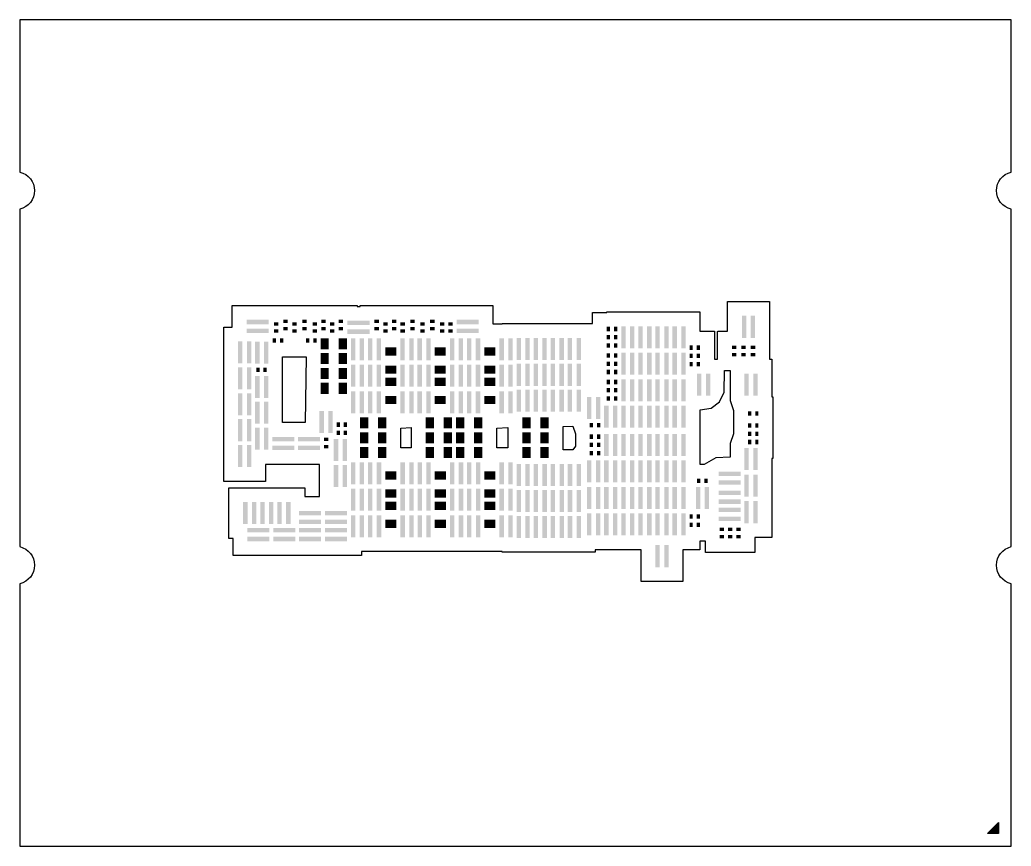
# Model space of a CAD drawing. Extents: x -22500 to -22455, y -18750 to -18712.5.
import ezdxf

# ---------------------------------------------------------------- set-up
doc = ezdxf.new("R2010")
doc.units = 0
doc.header["$MEASUREMENT"] = 0
doc.layers.get('0').update_dxf_attribs({"linetype": 'CONTINUOUS'})
doc.layers.add('PKG_OUTLINE', color=37, linetype='CONTINUOUS')
doc.layers.add('SOLDERMASK_PADS_BTM', color=12, linetype='CONTINUOUS')

msp = doc.modelspace()

# ---------------------------------------------------------------- hatches: boundary and pattern name
at = {"layer": 'SOLDERMASK_PADS_BTM'}
msp.add_hatch(color=256, dxfattribs=at).paths.add_polyline_path([(-22455.57, -18748.93), (-22455.57, -18749.43), (-22456.07, -18749.43)], flags=0)

# ---------------------------------------------------------------- linework, layer by layer
for points in [[(-22487.947, -18736.812), (-22488.046, -18736.812), (-22489.122, -18736.812), (-22490.297, -18736.812), (-22490.321, -18736.811), (-22490.322, -18736.787), (-22490.322, -18736.387), (-22490.322, -18736.037), (-22490.488, -18736.037), (-22490.511, -18736.036), (-22490.512, -18736.012), (-22490.512, -18733.761), (-22490.511, -18733.738), (-22490.488, -18733.737), (-22490.088, -18733.737), (-22489.713, -18733.737), (-22489.313, -18733.737), (-22489.037, -18733.737), (-22488.938, -18733.737), (-22488.637, -18733.737), (-22488.538, -18733.737), (-22488.262, -18733.737), (-22487.862, -18733.737), (-22487.487, -18733.737), (-22487.087, -18733.737), (-22487.064, -18733.738), (-22487.062, -18733.761), (-22487.062, -18734.137), (-22486.772, -18734.137), (-22486.397, -18734.137), (-22486.397, -18733.147), (-22486.397, -18732.679), (-22486.919, -18732.679), (-22487.995, -18732.679), (-22488.845, -18732.679), (-22488.845, -18733.422), (-22488.846, -18733.445), (-22488.869, -18733.446), (-22489.269, -18733.446), (-22490.32, -18733.446), (-22490.72, -18733.446), (-22490.744, -18733.445), (-22490.745, -18733.422), (-22490.745, -18732.247), (-22490.745, -18731.171), (-22490.745, -18731.072), (-22490.745, -18729.996), (-22490.745, -18729.897), (-22490.745, -18728.821), (-22490.745, -18728.722), (-22490.745, -18727.646), (-22490.745, -18726.471), (-22490.744, -18726.448), (-22490.72, -18726.446), (-22490.357, -18726.446), (-22490.357, -18725.886), (-22490.357, -18725.486), (-22490.356, -18725.463), (-22490.332, -18725.462), (-22488.671, -18725.462), (-22488.081, -18725.462), (-22487.798, -18725.462), (-22487.221, -18725.462), (-22486.943, -18725.462), (-22486.347, -18725.462), (-22486.16, -18725.462), (-22485.492, -18725.462), (-22484.709, -18725.462), (-22484.685, -18725.463), (-22484.684, -18725.486), (-22484.684, -18725.503), (-22484.552, -18725.503), (-22484.552, -18725.486), (-22484.551, -18725.463), (-22484.527, -18725.462), (-22483.735, -18725.462), (-22483.076, -18725.462), (-22482.899, -18725.462), (-22482.285, -18725.462), (-22482, -18725.462), (-22481.448, -18725.462), (-22480.801, -18725.462), (-22480.55, -18725.462), (-22478.55, -18725.462), (-22478.527, -18725.463), (-22478.526, -18725.486), (-22478.526, -18725.886), (-22478.526, -18726.298), (-22478.476, -18726.298), (-22478.454, -18726.298), (-22478.103, -18726.298), (-22478.102, -18726.286), (-22478.079, -18726.285), (-22477.679, -18726.285), (-22477.304, -18726.285), (-22476.904, -18726.285), (-22476.628, -18726.285), (-22476.529, -18726.285), (-22476.228, -18726.285), (-22476.129, -18726.285), (-22475.853, -18726.285), (-22475.754, -18726.285), (-22475.453, -18726.285), (-22475.354, -18726.285), (-22475.078, -18726.285), (-22474.678, -18726.285), (-22474.303, -18726.285), (-22474.006, -18726.285), (-22474.006, -18726.179), (-22474.006, -18725.804), (-22474.005, -18725.78), (-22473.982, -18725.779), (-22473.652, -18725.779), (-22473.351, -18725.779), (-22473.351, -18725.779), (-22473.35, -18725.755), (-22473.327, -18725.754), (-22472.927, -18725.754), (-22472.552, -18725.754), (-22472.152, -18725.754), (-22471.876, -18725.754), (-22471.777, -18725.754), (-22471.476, -18725.754), (-22471.377, -18725.754), (-22471.101, -18725.754), (-22471.002, -18725.754), (-22470.701, -18725.754), (-22470.602, -18725.754), (-22470.326, -18725.754), (-22469.926, -18725.754), (-22469.551, -18725.754), (-22469.151, -18725.754), (-22469.128, -18725.755), (-22469.126, -18725.779), (-22469.126, -18726.628), (-22468.826, -18726.628), (-22468.496, -18726.628), (-22468.473, -18726.629), (-22468.471, -18726.653), (-22468.471, -18727.028), (-22468.471, -18727.403), (-22468.471, -18727.901), (-22468.431, -18727.901), (-22468.328, -18727.901), (-22468.328, -18726.99), (-22468.328, -18726.66), (-22468.327, -18726.637), (-22468.303, -18726.636), (-22467.872, -18726.636), (-22467.872, -18725.307), (-22467.871, -18725.283), (-22467.847, -18725.282), (-22467.447, -18725.282), (-22466.397, -18725.282), (-22465.997, -18725.282), (-22465.973, -18725.283), (-22465.972, -18725.307), (-22465.972, -18726.637), (-22465.971, -18726.637), (-22465.97, -18726.66), (-22465.97, -18726.99), (-22465.97, -18727.901), (-22465.884, -18727.901), (-22465.861, -18727.903), (-22465.86, -18727.926), (-22465.86, -18729.611), (-22465.845, -18729.611), (-22465.821, -18729.612), (-22465.82, -18729.635), (-22465.82, -18730.185), (-22465.82, -18730.56), (-22465.82, -18730.935), (-22465.82, -18731.086), (-22465.82, -18731.636), (-22465.82, -18732.011), (-22465.82, -18732.386), (-22465.821, -18732.409), (-22465.845, -18732.41), (-22465.86, -18732.41), (-22465.86, -18732.513), (-22465.86, -18733.561), (-22465.86, -18733.717), (-22465.86, -18734.764), (-22465.86, -18735.967), (-22465.861, -18735.991), (-22465.884, -18735.992), (-22466.284, -18735.992), (-22466.629, -18735.992), (-22466.629, -18736.321), (-22466.629, -18736.651), (-22466.63, -18736.674), (-22466.653, -18736.676), (-22467.028, -18736.676), (-22467.403, -18736.676), (-22468.104, -18736.676), (-22468.479, -18736.676), (-22468.854, -18736.676), (-22468.878, -18736.674), (-22468.879, -18736.651), (-22468.879, -18736.321), (-22468.879, -18736.166), (-22469.126, -18736.166), (-22469.126, -18736.527), (-22469.128, -18736.55), (-22469.151, -18736.551), (-22469.551, -18736.551), (-22469.901, -18736.551), (-22469.901, -18737.965), (-22469.903, -18737.989), (-22469.926, -18737.99), (-22470.326, -18737.99), (-22471.377, -18737.99), (-22471.777, -18737.99), (-22471.8, -18737.989), (-22471.801, -18737.965), (-22471.801, -18736.551), (-22471.876, -18736.551), (-22472.152, -18736.551), (-22472.251, -18736.551), (-22472.552, -18736.551), (-22472.651, -18736.551), (-22472.927, -18736.551), (-22473.026, -18736.551), (-22473.327, -18736.551), (-22473.426, -18736.551), (-22473.702, -18736.551), (-22473.877, -18736.551), (-22473.877, -18736.637), (-22473.878, -18736.661), (-22473.901, -18736.662), (-22474.301, -18736.662), (-22474.676, -18736.662), (-22475.076, -18736.662), (-22475.352, -18736.662), (-22475.451, -18736.662), (-22475.752, -18736.662), (-22475.851, -18736.662), (-22476.127, -18736.662), (-22476.226, -18736.662), (-22476.527, -18736.662), (-22476.626, -18736.662), (-22476.902, -18736.662), (-22477.302, -18736.662), (-22477.677, -18736.662), (-22478.077, -18736.662), (-22478.101, -18736.661), (-22478.102, -18736.637), (-22478.102, -18736.629), (-22478.452, -18736.629), (-22478.475, -18736.629), (-22478.852, -18736.629), (-22478.875, -18736.629), (-22479.25, -18736.629), (-22479.65, -18736.629), (-22479.925, -18736.629), (-22480.325, -18736.629), (-22480.7, -18736.629), (-22480.723, -18736.629), (-22481.1, -18736.629), (-22481.123, -18736.629), (-22481.498, -18736.629), (-22481.898, -18736.629), (-22482.174, -18736.629), (-22482.574, -18736.629), (-22482.949, -18736.629), (-22482.971, -18736.629), (-22483.349, -18736.629), (-22483.371, -18736.629), (-22483.746, -18736.629), (-22484.146, -18736.629), (-22484.422, -18736.629), (-22484.497, -18736.629), (-22484.497, -18736.787), (-22484.498, -18736.811), (-22484.521, -18736.812), (-22485.696, -18736.812), (-22486.772, -18736.812), (-22486.871, -18736.812), (-22487.947, -18736.812)], [(-22488.069, -18730.778), (-22488.069, -18727.799), (-22487.002, -18727.799), (-22487.05, -18730.778), (-22488.069, -18730.778)], [(-22469.125, -18732.672), (-22469.125, -18730.203), (-22468.624, -18730.125), (-22468.234, -18729.836), (-22468.026, -18729.397), (-22468.006, -18728.417), (-22467.761, -18728.417), (-22467.754, -18729.768), (-22467.6, -18730.226), (-22467.601, -18731.285), (-22467.754, -18731.719), (-22467.761, -18732.349), (-22468.408, -18732.372), (-22468.935, -18732.672), (-22469.125, -18732.672)], [(-22482.71, -18731.027), (-22482.234, -18731.004), (-22482.234, -18731.923), (-22482.709, -18731.923), (-22482.71, -18731.027)], [(-22478.354, -18731.027), (-22477.846, -18731.004), (-22477.846, -18731.923), (-22478.353, -18731.923), (-22478.354, -18731.027)], [(-22475.343, -18730.96), (-22474.902, -18730.936), (-22474.781, -18731.288), (-22474.783, -18731.845), (-22474.902, -18732.011), (-22475.342, -18732.011), (-22475.343, -18730.96)]]:
    msp.add_lwpolyline(points)
at = {"layer": 'PKG_OUTLINE'}
msp.add_lwpolyline([(-22500, -18738.092), (-22500, -18750), (-22455, -18750), (-22455, -18738.092, -0.790198), (-22455, -18736.408), (-22455, -18721.092, -0.790198), (-22455, -18719.408), (-22455, -18712.5), (-22500, -18712.5), (-22500, -18719.408, -0.790198), (-22500, -18721.092), (-22500, -18736.408, -0.790198)], format="xyb", close=True, dxfattribs=at)
at = {"layer": 'SOLDERMASK_PADS_BTM'}
msp.add_lwpolyline([(-22455.57, -18748.93), (-22455.57, -18749.43), (-22456.07, -18749.43)], close=True, dxfattribs=at)
for points in [[(-22489.707, -18726.312), (-22488.707, -18726.312), (-22489.707, -18726.112), (-22488.707, -18726.112)], [(-22488.46, -18726.373), (-22488.26, -18726.373), (-22488.46, -18726.223), (-22488.26, -18726.223)], [(-22488.046, -18726.262), (-22487.846, -18726.262), (-22488.046, -18726.112), (-22487.846, -18726.112)], [(-22487.632, -18726.373), (-22487.432, -18726.373), (-22487.632, -18726.223), (-22487.432, -18726.223)], [(-22487.173, -18726.262), (-22486.973, -18726.262), (-22487.173, -18726.112), (-22486.973, -18726.112)], [(-22486.713, -18726.373), (-22486.513, -18726.373), (-22486.713, -18726.223), (-22486.513, -18726.223)], [(-22486.317, -18726.262), (-22486.117, -18726.262), (-22486.317, -18726.112), (-22486.117, -18726.112)], [(-22485.922, -18726.373), (-22485.722, -18726.373), (-22485.922, -18726.223), (-22485.722, -18726.223)], [(-22485.534, -18726.262), (-22485.334, -18726.262), (-22485.534, -18726.112), (-22485.334, -18726.112)], [(-22485.127, -18726.353), (-22484.127, -18726.353), (-22485.127, -18726.153), (-22484.127, -18726.153)], [(-22483.902, -18726.262), (-22483.702, -18726.262), (-22483.902, -18726.112), (-22483.702, -18726.112)], [(-22483.497, -18726.373), (-22483.297, -18726.373), (-22483.497, -18726.223), (-22483.297, -18726.223)], [(-22483.11, -18726.262), (-22482.91, -18726.262), (-22483.11, -18726.112), (-22482.91, -18726.112)], [(-22482.723, -18726.373), (-22482.523, -18726.373), (-22482.723, -18726.223), (-22482.523, -18726.223)], [(-22482.274, -18726.262), (-22482.074, -18726.262), (-22482.274, -18726.112), (-22482.074, -18726.112)], [(-22481.824, -18726.373), (-22481.624, -18726.373), (-22481.824, -18726.223), (-22481.624, -18726.223)], [(-22481.375, -18726.262), (-22481.175, -18726.262), (-22481.375, -18726.112), (-22481.175, -18726.112)], [(-22480.926, -18726.373), (-22480.726, -18726.373), (-22480.926, -18726.223), (-22480.726, -18726.223)], [(-22480.551, -18726.373), (-22480.351, -18726.373), (-22480.551, -18726.223), (-22480.351, -18726.223)], [(-22480.176, -18726.312), (-22479.176, -18726.312), (-22480.176, -18726.112), (-22479.176, -18726.112)], [(-22467.222, -18726.932), (-22467.022, -18726.932), (-22467.222, -18725.932), (-22467.022, -18725.932)], [(-22466.822, -18726.932), (-22466.622, -18726.932), (-22466.822, -18725.932), (-22466.622, -18725.932)], [(-22489.707, -18726.712), (-22488.707, -18726.712), (-22489.707, -18726.512), (-22488.707, -18726.512)], [(-22488.46, -18726.703), (-22488.26, -18726.703), (-22488.46, -18726.553), (-22488.26, -18726.553)], [(-22488.046, -18726.592), (-22487.846, -18726.592), (-22488.046, -18726.442), (-22487.846, -18726.442)], [(-22487.632, -18726.703), (-22487.432, -18726.703), (-22487.632, -18726.553), (-22487.432, -18726.553)], [(-22487.173, -18726.592), (-22486.973, -18726.592), (-22487.173, -18726.442), (-22486.973, -18726.442)], [(-22486.713, -18726.703), (-22486.513, -18726.703), (-22486.713, -18726.553), (-22486.513, -18726.553)], [(-22486.317, -18726.592), (-22486.117, -18726.592), (-22486.317, -18726.442), (-22486.117, -18726.442)], [(-22485.922, -18726.703), (-22485.722, -18726.703), (-22485.922, -18726.553), (-22485.722, -18726.553)], [(-22485.534, -18726.592), (-22485.334, -18726.592), (-22485.534, -18726.442), (-22485.334, -18726.442)], [(-22485.127, -18726.753), (-22484.127, -18726.753), (-22485.127, -18726.553), (-22484.127, -18726.553)], [(-22483.902, -18726.592), (-22483.702, -18726.592), (-22483.902, -18726.442), (-22483.702, -18726.442)], [(-22483.497, -18726.703), (-22483.297, -18726.703), (-22483.497, -18726.553), (-22483.297, -18726.553)], [(-22483.11, -18726.592), (-22482.91, -18726.592), (-22483.11, -18726.442), (-22482.91, -18726.442)], [(-22482.723, -18726.703), (-22482.523, -18726.703), (-22482.723, -18726.553), (-22482.523, -18726.553)], [(-22482.274, -18726.592), (-22482.074, -18726.592), (-22482.274, -18726.442), (-22482.074, -18726.442)], [(-22481.824, -18726.703), (-22481.624, -18726.703), (-22481.824, -18726.553), (-22481.624, -18726.553)], [(-22481.375, -18726.592), (-22481.175, -18726.592), (-22481.375, -18726.442), (-22481.175, -18726.442)], [(-22480.926, -18726.703), (-22480.726, -18726.703), (-22480.926, -18726.553), (-22480.726, -18726.553)], [(-22480.551, -18726.703), (-22480.351, -18726.703), (-22480.551, -18726.553), (-22480.351, -18726.553)], [(-22480.176, -18726.712), (-22479.176, -18726.712), (-22480.176, -18726.512), (-22479.176, -18726.512)], [(-22473.356, -18726.629), (-22473.206, -18726.629), (-22473.356, -18726.429), (-22473.206, -18726.429)], [(-22473.026, -18726.629), (-22472.876, -18726.629), (-22473.026, -18726.429), (-22472.876, -18726.429)], [(-22472.701, -18727.404), (-22472.501, -18727.404), (-22472.701, -18726.404), (-22472.501, -18726.404)], [(-22472.301, -18727.404), (-22472.101, -18727.404), (-22472.301, -18726.404), (-22472.101, -18726.404)], [(-22471.926, -18727.404), (-22471.726, -18727.404), (-22471.926, -18726.404), (-22471.726, -18726.404)], [(-22471.526, -18727.404), (-22471.326, -18727.404), (-22471.526, -18726.404), (-22471.326, -18726.404)], [(-22471.151, -18727.404), (-22470.951, -18727.404), (-22471.151, -18726.404), (-22470.951, -18726.404)], [(-22470.751, -18727.404), (-22470.551, -18727.404), (-22470.751, -18726.404), (-22470.551, -18726.404)], [(-22470.376, -18727.404), (-22470.176, -18727.404), (-22470.376, -18726.404), (-22470.176, -18726.404)], [(-22469.976, -18727.404), (-22469.776, -18727.404), (-22469.976, -18726.404), (-22469.776, -18726.404)], [(-22490.095, -18728.096), (-22489.895, -18728.096), (-22490.095, -18727.096), (-22489.895, -18727.096)], [(-22489.695, -18728.096), (-22489.495, -18728.096), (-22489.695, -18727.096), (-22489.495, -18727.096)], [(-22489.32, -18728.109), (-22489.12, -18728.109), (-22489.32, -18727.109), (-22489.12, -18727.109)], [(-22488.92, -18728.109), (-22488.72, -18728.109), (-22488.92, -18727.109), (-22488.72, -18727.109)], [(-22488.518, -18727.148), (-22488.368, -18727.148), (-22488.518, -18726.948), (-22488.368, -18726.948)], [(-22488.188, -18727.148), (-22488.038, -18727.148), (-22488.188, -18726.948), (-22488.038, -18726.948)], [(-22487.005, -18727.148), (-22486.855, -18727.148), (-22487.005, -18726.948), (-22486.855, -18726.948)], [(-22486.675, -18727.148), (-22486.525, -18727.148), (-22486.675, -18726.948), (-22486.525, -18726.948)], [(-22486.35, -18727.448), (-22485.974, -18727.448), (-22486.35, -18726.948), (-22485.974, -18726.948)], [(-22485.524, -18727.448), (-22485.148, -18727.448), (-22485.524, -18726.948), (-22485.148, -18726.948)], [(-22484.973, -18727.948), (-22484.773, -18727.948), (-22484.973, -18726.948), (-22484.773, -18726.948)], [(-22484.573, -18727.948), (-22484.373, -18727.948), (-22484.573, -18726.948), (-22484.373, -18726.948)], [(-22484.198, -18727.948), (-22483.998, -18727.948), (-22484.198, -18726.948), (-22483.998, -18726.948)], [(-22483.798, -18727.948), (-22483.598, -18727.948), (-22483.798, -18726.948), (-22483.598, -18726.948)], [(-22482.725, -18727.948), (-22482.525, -18727.948), (-22482.725, -18726.948), (-22482.525, -18726.948)], [(-22482.325, -18727.948), (-22482.125, -18727.948), (-22482.325, -18726.948), (-22482.125, -18726.948)], [(-22481.95, -18727.948), (-22481.75, -18727.948), (-22481.95, -18726.948), (-22481.75, -18726.948)], [(-22481.55, -18727.948), (-22481.35, -18727.948), (-22481.55, -18726.948), (-22481.35, -18726.948)], [(-22480.477, -18727.948), (-22480.277, -18727.948), (-22480.477, -18726.948), (-22480.277, -18726.948)], [(-22480.077, -18727.948), (-22479.877, -18727.948), (-22480.077, -18726.948), (-22479.877, -18726.948)], [(-22479.702, -18727.948), (-22479.502, -18727.948), (-22479.702, -18726.948), (-22479.502, -18726.948)], [(-22479.302, -18727.948), (-22479.102, -18727.948), (-22479.302, -18726.948), (-22479.102, -18726.948)], [(-22478.229, -18727.948), (-22478.029, -18727.948), (-22478.229, -18726.948), (-22478.029, -18726.948)], [(-22477.829, -18727.948), (-22477.629, -18727.948), (-22477.829, -18726.948), (-22477.629, -18726.948)], [(-22477.454, -18727.935), (-22477.254, -18727.935), (-22477.454, -18726.935), (-22477.254, -18726.935)], [(-22477.054, -18727.935), (-22476.854, -18727.935), (-22477.054, -18726.935), (-22476.854, -18726.935)], [(-22476.679, -18727.935), (-22476.479, -18727.935), (-22476.679, -18726.935), (-22476.479, -18726.935)], [(-22476.279, -18727.935), (-22476.079, -18727.935), (-22476.279, -18726.935), (-22476.079, -18726.935)], [(-22475.904, -18727.935), (-22475.704, -18727.935), (-22475.904, -18726.935), (-22475.704, -18726.935)], [(-22475.504, -18727.935), (-22475.304, -18727.935), (-22475.504, -18726.935), (-22475.304, -18726.935)], [(-22475.129, -18727.935), (-22474.929, -18727.935), (-22475.129, -18726.935), (-22474.929, -18726.935)], [(-22474.729, -18727.935), (-22474.529, -18727.935), (-22474.729, -18726.935), (-22474.529, -18726.935)], [(-22473.356, -18727.004), (-22473.206, -18727.004), (-22473.356, -18726.804), (-22473.206, -18726.804)], [(-22473.356, -18727.379), (-22473.206, -18727.379), (-22473.356, -18727.179), (-22473.206, -18727.179)], [(-22473.026, -18727.004), (-22472.876, -18727.004), (-22473.026, -18726.804), (-22472.876, -18726.804)], [(-22473.026, -18727.379), (-22472.876, -18727.379), (-22473.026, -18727.179), (-22472.876, -18727.179)], [(-22486.35, -18728.123), (-22485.974, -18728.123), (-22486.35, -18727.623), (-22485.974, -18727.623)], [(-22485.524, -18728.123), (-22485.148, -18728.123), (-22485.524, -18727.623), (-22485.148, -18727.623)], [(-22483.412, -18727.737), (-22482.912, -18727.737), (-22483.412, -18727.361), (-22482.912, -18727.361)], [(-22481.163, -18727.737), (-22480.663, -18727.737), (-22481.163, -18727.361), (-22480.663, -18727.361)], [(-22478.915, -18727.737), (-22478.415, -18727.737), (-22478.915, -18727.361), (-22478.415, -18727.361)], [(-22473.356, -18727.832), (-22473.206, -18727.832), (-22473.356, -18727.632), (-22473.206, -18727.632)], [(-22473.026, -18727.832), (-22472.876, -18727.832), (-22473.026, -18727.632), (-22472.876, -18727.632)], [(-22472.701, -18728.607), (-22472.501, -18728.607), (-22472.701, -18727.607), (-22472.501, -18727.607)], [(-22472.301, -18728.607), (-22472.101, -18728.607), (-22472.301, -18727.607), (-22472.101, -18727.607)], [(-22471.926, -18728.607), (-22471.726, -18728.607), (-22471.926, -18727.607), (-22471.726, -18727.607)], [(-22471.526, -18728.607), (-22471.326, -18728.607), (-22471.526, -18727.607), (-22471.326, -18727.607)], [(-22471.151, -18728.607), (-22470.951, -18728.607), (-22471.151, -18727.607), (-22470.951, -18727.607)], [(-22470.751, -18728.607), (-22470.551, -18728.607), (-22470.751, -18727.607), (-22470.551, -18727.607)], [(-22470.376, -18728.607), (-22470.176, -18728.607), (-22470.376, -18727.607), (-22470.176, -18727.607)], [(-22469.976, -18728.607), (-22469.776, -18728.607), (-22469.976, -18727.607), (-22469.776, -18727.607)], [(-22469.601, -18727.478), (-22469.451, -18727.478), (-22469.601, -18727.278), (-22469.451, -18727.278)], [(-22469.271, -18727.478), (-22469.121, -18727.478), (-22469.271, -18727.278), (-22469.121, -18727.278)], [(-22467.678, -18727.436), (-22467.478, -18727.436), (-22467.678, -18727.286), (-22467.478, -18727.286)], [(-22467.678, -18727.766), (-22467.478, -18727.766), (-22467.678, -18727.616), (-22467.478, -18727.616)], [(-22467.245, -18727.436), (-22467.045, -18727.436), (-22467.245, -18727.286), (-22467.045, -18727.286)], [(-22467.245, -18727.766), (-22467.045, -18727.766), (-22467.245, -18727.616), (-22467.045, -18727.616)], [(-22466.82, -18727.436), (-22466.62, -18727.436), (-22466.82, -18727.286), (-22466.62, -18727.286)], [(-22466.82, -18727.766), (-22466.62, -18727.766), (-22466.82, -18727.616), (-22466.62, -18727.616)], [(-22473.356, -18728.207), (-22473.206, -18728.207), (-22473.356, -18728.007), (-22473.206, -18728.007)], [(-22473.026, -18728.207), (-22472.876, -18728.207), (-22473.026, -18728.007), (-22472.876, -18728.007)], [(-22469.601, -18727.853), (-22469.451, -18727.853), (-22469.601, -18727.653), (-22469.451, -18727.653)], [(-22469.601, -18728.228), (-22469.451, -18728.228), (-22469.601, -18728.028), (-22469.451, -18728.028)], [(-22469.271, -18727.853), (-22469.121, -18727.853), (-22469.271, -18727.653), (-22469.121, -18727.653)], [(-22469.271, -18728.228), (-22469.121, -18728.228), (-22469.271, -18728.028), (-22469.121, -18728.028)], [(-22490.095, -18729.271), (-22489.895, -18729.271), (-22490.095, -18728.271), (-22489.895, -18728.271)], [(-22489.695, -18729.271), (-22489.495, -18729.271), (-22489.695, -18728.271), (-22489.495, -18728.271)], [(-22489.27, -18728.484), (-22489.12, -18728.484), (-22489.27, -18728.284), (-22489.12, -18728.284)], [(-22488.94, -18728.484), (-22488.79, -18728.484), (-22488.94, -18728.284), (-22488.79, -18728.284)], [(-22486.35, -18728.798), (-22485.974, -18728.798), (-22486.35, -18728.298), (-22485.974, -18728.298)], [(-22485.524, -18728.798), (-22485.148, -18728.798), (-22485.524, -18728.298), (-22485.148, -18728.298)], [(-22484.973, -18729.15), (-22484.773, -18729.15), (-22484.973, -18728.15), (-22484.773, -18728.15)], [(-22484.573, -18729.15), (-22484.373, -18729.15), (-22484.573, -18728.15), (-22484.373, -18728.15)], [(-22484.198, -18729.15), (-22483.998, -18729.15), (-22484.198, -18728.15), (-22483.998, -18728.15)], [(-22483.798, -18729.15), (-22483.598, -18729.15), (-22483.798, -18728.15), (-22483.598, -18728.15)], [(-22483.412, -18728.563), (-22482.912, -18728.563), (-22483.412, -18728.187), (-22482.912, -18728.187)], [(-22482.725, -18729.15), (-22482.525, -18729.15), (-22482.725, -18728.15), (-22482.525, -18728.15)], [(-22482.325, -18729.15), (-22482.125, -18729.15), (-22482.325, -18728.15), (-22482.125, -18728.15)], [(-22481.95, -18729.15), (-22481.75, -18729.15), (-22481.95, -18728.15), (-22481.75, -18728.15)], [(-22481.55, -18729.15), (-22481.35, -18729.15), (-22481.55, -18728.15), (-22481.35, -18728.15)], [(-22481.163, -18728.563), (-22480.663, -18728.563), (-22481.163, -18728.187), (-22480.663, -18728.187)], [(-22480.477, -18729.15), (-22480.277, -18729.15), (-22480.477, -18728.15), (-22480.277, -18728.15)], [(-22480.077, -18729.15), (-22479.877, -18729.15), (-22480.077, -18728.15), (-22479.877, -18728.15)], [(-22479.702, -18729.15), (-22479.502, -18729.15), (-22479.702, -18728.15), (-22479.502, -18728.15)], [(-22479.302, -18729.15), (-22479.102, -18729.15), (-22479.302, -18728.15), (-22479.102, -18728.15)], [(-22478.915, -18728.563), (-22478.415, -18728.563), (-22478.915, -18728.187), (-22478.415, -18728.187)], [(-22478.229, -18729.15), (-22478.029, -18729.15), (-22478.229, -18728.15), (-22478.029, -18728.15)], [(-22477.829, -18729.15), (-22477.629, -18729.15), (-22477.829, -18728.15), (-22477.629, -18728.15)], [(-22477.454, -18729.11), (-22477.254, -18729.11), (-22477.454, -18728.11), (-22477.254, -18728.11)], [(-22477.054, -18729.11), (-22476.854, -18729.11), (-22477.054, -18728.11), (-22476.854, -18728.11)], [(-22476.679, -18729.11), (-22476.479, -18729.11), (-22476.679, -18728.11), (-22476.479, -18728.11)], [(-22476.279, -18729.11), (-22476.079, -18729.11), (-22476.279, -18728.11), (-22476.079, -18728.11)], [(-22475.904, -18729.11), (-22475.704, -18729.11), (-22475.904, -18728.11), (-22475.704, -18728.11)], [(-22475.504, -18729.11), (-22475.304, -18729.11), (-22475.504, -18728.11), (-22475.304, -18728.11)], [(-22475.129, -18729.11), (-22474.929, -18729.11), (-22475.129, -18728.11), (-22474.929, -18728.11)], [(-22474.729, -18729.11), (-22474.529, -18729.11), (-22474.729, -18728.11), (-22474.529, -18728.11)], [(-22473.356, -18728.582), (-22473.206, -18728.582), (-22473.356, -18728.382), (-22473.206, -18728.382)], [(-22473.026, -18728.582), (-22472.876, -18728.582), (-22473.026, -18728.382), (-22472.876, -18728.382)], [(-22489.32, -18729.659), (-22489.12, -18729.659), (-22489.32, -18728.659), (-22489.12, -18728.659)], [(-22488.92, -18729.659), (-22488.72, -18729.659), (-22488.92, -18728.659), (-22488.72, -18728.659)], [(-22486.35, -18729.473), (-22485.974, -18729.473), (-22486.35, -18728.973), (-22485.974, -18728.973)], [(-22485.524, -18729.473), (-22485.148, -18729.473), (-22485.524, -18728.973), (-22485.148, -18728.973)], [(-22483.412, -18729.114), (-22482.912, -18729.114), (-22483.412, -18728.738), (-22482.912, -18728.738)], [(-22481.163, -18729.114), (-22480.663, -18729.114), (-22481.163, -18728.738), (-22480.663, -18728.738)], [(-22478.915, -18729.114), (-22478.415, -18729.114), (-22478.915, -18728.738), (-22478.415, -18728.738)], [(-22473.356, -18729.035), (-22473.206, -18729.035), (-22473.356, -18728.835), (-22473.206, -18728.835)], [(-22473.026, -18729.035), (-22472.876, -18729.035), (-22473.026, -18728.835), (-22472.876, -18728.835)], [(-22472.701, -18729.81), (-22472.501, -18729.81), (-22472.701, -18728.81), (-22472.501, -18728.81)], [(-22472.301, -18729.81), (-22472.101, -18729.81), (-22472.301, -18728.81), (-22472.101, -18728.81)], [(-22471.926, -18729.81), (-22471.726, -18729.81), (-22471.926, -18728.81), (-22471.726, -18728.81)], [(-22471.526, -18729.81), (-22471.326, -18729.81), (-22471.526, -18728.81), (-22471.326, -18728.81)], [(-22471.151, -18729.81), (-22470.951, -18729.81), (-22471.151, -18728.81), (-22470.951, -18728.81)], [(-22470.751, -18729.81), (-22470.551, -18729.81), (-22470.751, -18728.81), (-22470.551, -18728.81)], [(-22470.376, -18729.81), (-22470.176, -18729.81), (-22470.376, -18728.81), (-22470.176, -18728.81)], [(-22469.976, -18729.81), (-22469.776, -18729.81), (-22469.976, -18728.81), (-22469.776, -18728.81)], [(-22469.257, -18729.551), (-22469.057, -18729.551), (-22469.257, -18728.551), (-22469.057, -18728.551)], [(-22468.857, -18729.551), (-22468.657, -18729.551), (-22468.857, -18728.551), (-22468.657, -18728.551)], [(-22467.11, -18729.551), (-22466.91, -18729.551), (-22467.11, -18728.551), (-22466.91, -18728.551)], [(-22466.71, -18729.551), (-22466.51, -18729.551), (-22466.71, -18728.551), (-22466.51, -18728.551)], [(-22490.095, -18730.446), (-22489.895, -18730.446), (-22490.095, -18729.446), (-22489.895, -18729.446)], [(-22489.695, -18730.446), (-22489.495, -18730.446), (-22489.695, -18729.446), (-22489.495, -18729.446)], [(-22484.973, -18730.353), (-22484.773, -18730.353), (-22484.973, -18729.353), (-22484.773, -18729.353)], [(-22484.573, -18730.353), (-22484.373, -18730.353), (-22484.573, -18729.353), (-22484.373, -18729.353)], [(-22484.198, -18730.353), (-22483.998, -18730.353), (-22484.198, -18729.353), (-22483.998, -18729.353)], [(-22483.798, -18730.353), (-22483.598, -18730.353), (-22483.798, -18729.353), (-22483.598, -18729.353)], [(-22482.725, -18730.353), (-22482.525, -18730.353), (-22482.725, -18729.353), (-22482.525, -18729.353)], [(-22482.325, -18730.353), (-22482.125, -18730.353), (-22482.325, -18729.353), (-22482.125, -18729.353)], [(-22481.95, -18730.353), (-22481.75, -18730.353), (-22481.95, -18729.353), (-22481.75, -18729.353)], [(-22481.55, -18730.353), (-22481.35, -18730.353), (-22481.55, -18729.353), (-22481.35, -18729.353)], [(-22480.477, -18730.353), (-22480.277, -18730.353), (-22480.477, -18729.353), (-22480.277, -18729.353)], [(-22480.077, -18730.353), (-22479.877, -18730.353), (-22480.077, -18729.353), (-22479.877, -18729.353)], [(-22479.702, -18730.353), (-22479.502, -18730.353), (-22479.702, -18729.353), (-22479.502, -18729.353)], [(-22479.302, -18730.353), (-22479.102, -18730.353), (-22479.302, -18729.353), (-22479.102, -18729.353)], [(-22478.229, -18730.353), (-22478.029, -18730.353), (-22478.229, -18729.353), (-22478.029, -18729.353)], [(-22477.829, -18730.353), (-22477.629, -18730.353), (-22477.829, -18729.353), (-22477.629, -18729.353)], [(-22477.454, -18730.285), (-22477.254, -18730.285), (-22477.454, -18729.285), (-22477.254, -18729.285)], [(-22477.054, -18730.285), (-22476.854, -18730.285), (-22477.054, -18729.285), (-22476.854, -18729.285)], [(-22476.679, -18730.285), (-22476.479, -18730.285), (-22476.679, -18729.285), (-22476.479, -18729.285)], [(-22476.279, -18730.285), (-22476.079, -18730.285), (-22476.279, -18729.285), (-22476.079, -18729.285)], [(-22475.904, -18730.285), (-22475.704, -18730.285), (-22475.904, -18729.285), (-22475.704, -18729.285)], [(-22475.504, -18730.285), (-22475.304, -18730.285), (-22475.504, -18729.285), (-22475.304, -18729.285)], [(-22475.129, -18730.285), (-22474.929, -18730.285), (-22475.129, -18729.285), (-22474.929, -18729.285)], [(-22474.729, -18730.285), (-22474.529, -18730.285), (-22474.729, -18729.285), (-22474.529, -18729.285)], [(-22473.356, -18729.41), (-22473.206, -18729.41), (-22473.356, -18729.21), (-22473.206, -18729.21)], [(-22473.026, -18729.41), (-22472.876, -18729.41), (-22473.026, -18729.21), (-22472.876, -18729.21)], [(-22489.32, -18730.834), (-22489.12, -18730.834), (-22489.32, -18729.834), (-22489.12, -18729.834)], [(-22488.92, -18730.834), (-22488.72, -18730.834), (-22488.92, -18729.834), (-22488.72, -18729.834)], [(-22483.412, -18729.94), (-22482.912, -18729.94), (-22483.412, -18729.564), (-22482.912, -18729.564)], [(-22481.163, -18729.94), (-22480.663, -18729.94), (-22481.163, -18729.564), (-22480.663, -18729.564)], [(-22478.915, -18729.94), (-22478.415, -18729.94), (-22478.915, -18729.564), (-22478.415, -18729.564)], [(-22474.251, -18730.614), (-22474.051, -18730.614), (-22474.251, -18729.614), (-22474.051, -18729.614)], [(-22473.851, -18730.614), (-22473.651, -18730.614), (-22473.851, -18729.614), (-22473.651, -18729.614)], [(-22473.356, -18729.785), (-22473.206, -18729.785), (-22473.356, -18729.585), (-22473.206, -18729.585)], [(-22473.026, -18729.785), (-22472.876, -18729.785), (-22473.026, -18729.585), (-22472.876, -18729.585)], [(-22486.399, -18731.254), (-22486.199, -18731.254), (-22486.399, -18730.254), (-22486.199, -18730.254)], [(-22485.999, -18731.254), (-22485.799, -18731.254), (-22485.999, -18730.254), (-22485.799, -18730.254)], [(-22473.476, -18731.014), (-22473.276, -18731.014), (-22473.476, -18730.014), (-22473.276, -18730.014)], [(-22473.076, -18731.014), (-22472.876, -18731.014), (-22473.076, -18730.014), (-22472.876, -18730.014)], [(-22472.701, -18731.014), (-22472.501, -18731.014), (-22472.701, -18730.014), (-22472.501, -18730.014)], [(-22472.301, -18731.014), (-22472.101, -18731.014), (-22472.301, -18730.014), (-22472.101, -18730.014)], [(-22471.926, -18731.014), (-22471.726, -18731.014), (-22471.926, -18730.014), (-22471.726, -18730.014)], [(-22471.526, -18731.014), (-22471.326, -18731.014), (-22471.526, -18730.014), (-22471.326, -18730.014)], [(-22471.151, -18731.014), (-22470.951, -18731.014), (-22471.151, -18730.014), (-22470.951, -18730.014)], [(-22470.751, -18731.014), (-22470.551, -18731.014), (-22470.751, -18730.014), (-22470.551, -18730.014)], [(-22470.376, -18731.014), (-22470.176, -18731.014), (-22470.376, -18730.014), (-22470.176, -18730.014)], [(-22469.976, -18731.014), (-22469.776, -18731.014), (-22469.976, -18730.014), (-22469.776, -18730.014)], [(-22466.95, -18730.461), (-22466.8, -18730.461), (-22466.95, -18730.261), (-22466.8, -18730.261)], [(-22466.62, -18730.461), (-22466.47, -18730.461), (-22466.62, -18730.261), (-22466.47, -18730.261)], [(-22490.095, -18731.621), (-22489.895, -18731.621), (-22490.095, -18730.621), (-22489.895, -18730.621)], [(-22489.695, -18731.621), (-22489.495, -18731.621), (-22489.695, -18730.621), (-22489.495, -18730.621)], [(-22485.624, -18730.971), (-22485.474, -18730.971), (-22485.624, -18730.771), (-22485.474, -18730.771)], [(-22485.294, -18730.971), (-22485.144, -18730.971), (-22485.294, -18730.771), (-22485.144, -18730.771)], [(-22484.562, -18731.038), (-22484.186, -18731.038), (-22484.562, -18730.538), (-22484.186, -18730.538)], [(-22483.736, -18731.038), (-22483.36, -18731.038), (-22483.736, -18730.538), (-22483.36, -18730.538)], [(-22481.583, -18731.038), (-22481.207, -18731.038), (-22481.583, -18730.538), (-22481.207, -18730.538)], [(-22480.757, -18731.038), (-22480.381, -18731.038), (-22480.757, -18730.538), (-22480.381, -18730.538)], [(-22480.206, -18731.038), (-22479.83, -18731.038), (-22480.206, -18730.538), (-22479.83, -18730.538)], [(-22479.38, -18731.038), (-22479.004, -18731.038), (-22479.38, -18730.538), (-22479.004, -18730.538)], [(-22477.195, -18731.038), (-22476.819, -18731.038), (-22477.195, -18730.538), (-22476.819, -18730.538)], [(-22476.369, -18731.038), (-22475.993, -18731.038), (-22476.369, -18730.538), (-22475.993, -18730.538)], [(-22474.131, -18730.989), (-22473.981, -18730.989), (-22474.131, -18730.789), (-22473.981, -18730.789)], [(-22473.801, -18730.989), (-22473.651, -18730.989), (-22473.801, -18730.789), (-22473.651, -18730.789)], [(-22489.32, -18732.009), (-22489.12, -18732.009), (-22489.32, -18731.009), (-22489.12, -18731.009)], [(-22488.92, -18732.009), (-22488.72, -18732.009), (-22488.92, -18731.009), (-22488.72, -18731.009)], [(-22485.624, -18731.346), (-22485.474, -18731.346), (-22485.624, -18731.146), (-22485.474, -18731.146)], [(-22485.294, -18731.346), (-22485.144, -18731.346), (-22485.294, -18731.146), (-22485.144, -18731.146)], [(-22484.562, -18731.713), (-22484.186, -18731.713), (-22484.562, -18731.213), (-22484.186, -18731.213)], [(-22483.736, -18731.713), (-22483.36, -18731.713), (-22483.736, -18731.213), (-22483.36, -18731.213)], [(-22481.583, -18731.713), (-22481.207, -18731.713), (-22481.583, -18731.213), (-22481.207, -18731.213)], [(-22480.757, -18731.713), (-22480.381, -18731.713), (-22480.757, -18731.213), (-22480.381, -18731.213)], [(-22480.206, -18731.713), (-22479.83, -18731.713), (-22480.206, -18731.213), (-22479.83, -18731.213)], [(-22479.38, -18731.713), (-22479.004, -18731.713), (-22479.38, -18731.213), (-22479.004, -18731.213)], [(-22477.195, -18731.713), (-22476.819, -18731.713), (-22477.195, -18731.213), (-22476.819, -18731.213)], [(-22476.369, -18731.713), (-22475.993, -18731.713), (-22476.369, -18731.213), (-22475.993, -18731.213)], [(-22466.95, -18731.01), (-22466.8, -18731.01), (-22466.95, -18730.81), (-22466.8, -18730.81)], [(-22466.95, -18731.385), (-22466.8, -18731.385), (-22466.95, -18731.185), (-22466.8, -18731.185)], [(-22466.62, -18731.01), (-22466.47, -18731.01), (-22466.62, -18730.81), (-22466.47, -18730.81)], [(-22466.62, -18731.385), (-22466.47, -18731.385), (-22466.62, -18731.185), (-22466.47, -18731.185)], [(-22488.545, -18731.629), (-22487.545, -18731.629), (-22488.545, -18731.429), (-22487.545, -18731.429)], [(-22487.37, -18731.629), (-22486.37, -18731.629), (-22487.37, -18731.429), (-22486.37, -18731.429)], [(-22486.195, -18731.619), (-22485.995, -18731.619), (-22486.195, -18731.469), (-22485.995, -18731.469)], [(-22485.747, -18732.521), (-22485.547, -18732.521), (-22485.747, -18731.521), (-22485.547, -18731.521)], [(-22485.347, -18732.521), (-22485.147, -18732.521), (-22485.347, -18731.521), (-22485.147, -18731.521)], [(-22474.131, -18731.517), (-22473.981, -18731.517), (-22474.131, -18731.317), (-22473.981, -18731.317)], [(-22474.131, -18731.892), (-22473.981, -18731.892), (-22474.131, -18731.692), (-22473.981, -18731.692)], [(-22473.801, -18731.517), (-22473.651, -18731.517), (-22473.801, -18731.317), (-22473.651, -18731.317)], [(-22473.801, -18731.892), (-22473.651, -18731.892), (-22473.801, -18731.692), (-22473.651, -18731.692)], [(-22473.476, -18732.292), (-22473.276, -18732.292), (-22473.476, -18731.292), (-22473.276, -18731.292)], [(-22473.076, -18732.292), (-22472.876, -18732.292), (-22473.076, -18731.292), (-22472.876, -18731.292)], [(-22472.701, -18732.292), (-22472.501, -18732.292), (-22472.701, -18731.292), (-22472.501, -18731.292)], [(-22472.301, -18732.292), (-22472.101, -18732.292), (-22472.301, -18731.292), (-22472.101, -18731.292)], [(-22471.926, -18732.292), (-22471.726, -18732.292), (-22471.926, -18731.292), (-22471.726, -18731.292)], [(-22471.526, -18732.292), (-22471.326, -18732.292), (-22471.526, -18731.292), (-22471.326, -18731.292)], [(-22471.151, -18732.292), (-22470.951, -18732.292), (-22471.151, -18731.292), (-22470.951, -18731.292)], [(-22470.751, -18732.292), (-22470.551, -18732.292), (-22470.751, -18731.292), (-22470.551, -18731.292)], [(-22470.376, -18732.292), (-22470.176, -18732.292), (-22470.376, -18731.292), (-22470.176, -18731.292)], [(-22469.976, -18732.292), (-22469.776, -18732.292), (-22469.976, -18731.292), (-22469.776, -18731.292)], [(-22466.95, -18731.76), (-22466.8, -18731.76), (-22466.95, -18731.56), (-22466.8, -18731.56)], [(-22466.62, -18731.76), (-22466.47, -18731.76), (-22466.62, -18731.56), (-22466.47, -18731.56)], [(-22490.095, -18732.796), (-22489.895, -18732.796), (-22490.095, -18731.796), (-22489.895, -18731.796)], [(-22489.695, -18732.796), (-22489.495, -18732.796), (-22489.695, -18731.796), (-22489.495, -18731.796)], [(-22488.545, -18732.029), (-22487.545, -18732.029), (-22488.545, -18731.829), (-22487.545, -18731.829)], [(-22487.37, -18732.029), (-22486.37, -18732.029), (-22487.37, -18731.829), (-22486.37, -18731.829)], [(-22486.195, -18731.949), (-22485.995, -18731.949), (-22486.195, -18731.799), (-22485.995, -18731.799)], [(-22484.562, -18732.388), (-22484.186, -18732.388), (-22484.562, -18731.888), (-22484.186, -18731.888)], [(-22483.736, -18732.388), (-22483.36, -18732.388), (-22483.736, -18731.888), (-22483.36, -18731.888)], [(-22481.583, -18732.388), (-22481.207, -18732.388), (-22481.583, -18731.888), (-22481.207, -18731.888)], [(-22480.757, -18732.388), (-22480.381, -18732.388), (-22480.757, -18731.888), (-22480.381, -18731.888)], [(-22480.206, -18732.388), (-22479.83, -18732.388), (-22480.206, -18731.888), (-22479.83, -18731.888)], [(-22479.38, -18732.388), (-22479.004, -18732.388), (-22479.38, -18731.888), (-22479.004, -18731.888)], [(-22477.195, -18732.388), (-22476.819, -18732.388), (-22477.195, -18731.888), (-22476.819, -18731.888)], [(-22476.369, -18732.388), (-22475.993, -18732.388), (-22476.369, -18731.888), (-22475.993, -18731.888)], [(-22474.131, -18732.267), (-22473.981, -18732.267), (-22474.131, -18732.067), (-22473.981, -18732.067)], [(-22473.801, -18732.267), (-22473.651, -18732.267), (-22473.801, -18732.067), (-22473.651, -18732.067)], [(-22467.11, -18732.936), (-22466.91, -18732.936), (-22467.11, -18731.936), (-22466.91, -18731.936)], [(-22466.71, -18732.936), (-22466.51, -18732.936), (-22466.71, -18731.936), (-22466.51, -18731.936)], [(-22484.972, -18733.574), (-22484.772, -18733.574), (-22484.972, -18732.574), (-22484.772, -18732.574)], [(-22484.572, -18733.574), (-22484.372, -18733.574), (-22484.572, -18732.574), (-22484.372, -18732.574)], [(-22484.197, -18733.574), (-22483.997, -18733.574), (-22484.197, -18732.574), (-22483.997, -18732.574)], [(-22483.797, -18733.574), (-22483.597, -18733.574), (-22483.797, -18732.574), (-22483.597, -18732.574)], [(-22482.723, -18733.574), (-22482.523, -18733.574), (-22482.723, -18732.574), (-22482.523, -18732.574)], [(-22482.323, -18733.574), (-22482.123, -18733.574), (-22482.323, -18732.574), (-22482.123, -18732.574)], [(-22481.948, -18733.574), (-22481.748, -18733.574), (-22481.948, -18732.574), (-22481.748, -18732.574)], [(-22481.548, -18733.574), (-22481.348, -18733.574), (-22481.548, -18732.574), (-22481.348, -18732.574)], [(-22480.475, -18733.574), (-22480.275, -18733.574), (-22480.475, -18732.574), (-22480.275, -18732.574)], [(-22480.075, -18733.574), (-22479.875, -18733.574), (-22480.075, -18732.574), (-22479.875, -18732.574)], [(-22479.7, -18733.574), (-22479.5, -18733.574), (-22479.7, -18732.574), (-22479.5, -18732.574)], [(-22479.3, -18733.574), (-22479.1, -18733.574), (-22479.3, -18732.574), (-22479.1, -18732.574)], [(-22478.227, -18733.574), (-22478.027, -18733.574), (-22478.227, -18732.574), (-22478.027, -18732.574)], [(-22477.827, -18733.574), (-22477.627, -18733.574), (-22477.827, -18732.574), (-22477.627, -18732.574)], [(-22474.251, -18733.495), (-22474.051, -18733.495), (-22474.251, -18732.495), (-22474.051, -18732.495)], [(-22473.851, -18733.495), (-22473.651, -18733.495), (-22473.851, -18732.495), (-22473.651, -18732.495)], [(-22473.476, -18733.495), (-22473.276, -18733.495), (-22473.476, -18732.495), (-22473.276, -18732.495)], [(-22473.076, -18733.495), (-22472.876, -18733.495), (-22473.076, -18732.495), (-22472.876, -18732.495)], [(-22472.701, -18733.495), (-22472.501, -18733.495), (-22472.701, -18732.495), (-22472.501, -18732.495)], [(-22472.301, -18733.495), (-22472.101, -18733.495), (-22472.301, -18732.495), (-22472.101, -18732.495)], [(-22471.926, -18733.495), (-22471.726, -18733.495), (-22471.926, -18732.495), (-22471.726, -18732.495)], [(-22471.526, -18733.495), (-22471.326, -18733.495), (-22471.526, -18732.495), (-22471.326, -18732.495)], [(-22471.151, -18733.495), (-22470.951, -18733.495), (-22471.151, -18732.495), (-22470.951, -18732.495)], [(-22470.751, -18733.495), (-22470.551, -18733.495), (-22470.751, -18732.495), (-22470.551, -18732.495)], [(-22470.376, -18733.495), (-22470.176, -18733.495), (-22470.376, -18732.495), (-22470.176, -18732.495)], [(-22469.976, -18733.495), (-22469.776, -18733.495), (-22469.976, -18732.495), (-22469.776, -18732.495)], [(-22485.747, -18733.696), (-22485.547, -18733.696), (-22485.747, -18732.696), (-22485.547, -18732.696)], [(-22485.347, -18733.696), (-22485.147, -18733.696), (-22485.347, -18732.696), (-22485.147, -18732.696)], [(-22483.41, -18733.363), (-22482.91, -18733.363), (-22483.41, -18732.987), (-22482.91, -18732.987)], [(-22481.162, -18733.363), (-22480.662, -18733.363), (-22481.162, -18732.987), (-22480.662, -18732.987)], [(-22478.913, -18733.363), (-22478.413, -18733.363), (-22478.913, -18732.987), (-22478.413, -18732.987)], [(-22477.452, -18733.662), (-22477.252, -18733.662), (-22477.452, -18732.662), (-22477.252, -18732.662)], [(-22477.052, -18733.662), (-22476.852, -18733.662), (-22477.052, -18732.662), (-22476.852, -18732.662)], [(-22476.677, -18733.662), (-22476.477, -18733.662), (-22476.677, -18732.662), (-22476.477, -18732.662)], [(-22476.277, -18733.662), (-22476.077, -18733.662), (-22476.277, -18732.662), (-22476.077, -18732.662)], [(-22475.902, -18733.662), (-22475.702, -18733.662), (-22475.902, -18732.662), (-22475.702, -18732.662)], [(-22475.502, -18733.662), (-22475.302, -18733.662), (-22475.502, -18732.662), (-22475.302, -18732.662)], [(-22475.127, -18733.662), (-22474.927, -18733.662), (-22475.127, -18732.662), (-22474.927, -18732.662)], [(-22474.727, -18733.662), (-22474.527, -18733.662), (-22474.727, -18732.662), (-22474.527, -18732.662)], [(-22468.285, -18733.201), (-22467.285, -18733.201), (-22468.285, -18733.001), (-22467.285, -18733.001)], [(-22469.259, -18733.523), (-22469.109, -18733.523), (-22469.259, -18733.323), (-22469.109, -18733.323)], [(-22468.929, -18733.523), (-22468.779, -18733.523), (-22468.929, -18733.323), (-22468.779, -18733.323)], [(-22468.285, -18733.601), (-22467.285, -18733.601), (-22468.285, -18733.401), (-22467.285, -18733.401)], [(-22467.11, -18734.139), (-22466.91, -18734.139), (-22467.11, -18733.139), (-22466.91, -18733.139)], [(-22466.71, -18734.139), (-22466.51, -18734.139), (-22466.71, -18733.139), (-22466.51, -18733.139)], [(-22484.972, -18734.777), (-22484.772, -18734.777), (-22484.972, -18733.777), (-22484.772, -18733.777)], [(-22484.572, -18734.777), (-22484.372, -18734.777), (-22484.572, -18733.777), (-22484.372, -18733.777)], [(-22484.197, -18734.777), (-22483.997, -18734.777), (-22484.197, -18733.777), (-22483.997, -18733.777)], [(-22483.797, -18734.777), (-22483.597, -18734.777), (-22483.797, -18733.777), (-22483.597, -18733.777)], [(-22483.41, -18734.189), (-22482.91, -18734.189), (-22483.41, -18733.813), (-22482.91, -18733.813)], [(-22482.723, -18734.777), (-22482.523, -18734.777), (-22482.723, -18733.777), (-22482.523, -18733.777)], [(-22482.323, -18734.777), (-22482.123, -18734.777), (-22482.323, -18733.777), (-22482.123, -18733.777)], [(-22481.948, -18734.777), (-22481.748, -18734.777), (-22481.948, -18733.777), (-22481.748, -18733.777)], [(-22481.548, -18734.777), (-22481.348, -18734.777), (-22481.548, -18733.777), (-22481.348, -18733.777)], [(-22481.162, -18734.189), (-22480.662, -18734.189), (-22481.162, -18733.813), (-22480.662, -18733.813)], [(-22480.475, -18734.777), (-22480.275, -18734.777), (-22480.475, -18733.777), (-22480.275, -18733.777)], [(-22480.075, -18734.777), (-22479.875, -18734.777), (-22480.075, -18733.777), (-22479.875, -18733.777)], [(-22479.7, -18734.777), (-22479.5, -18734.777), (-22479.7, -18733.777), (-22479.5, -18733.777)], [(-22479.3, -18734.777), (-22479.1, -18734.777), (-22479.3, -18733.777), (-22479.1, -18733.777)], [(-22478.913, -18734.189), (-22478.413, -18734.189), (-22478.913, -18733.813), (-22478.413, -18733.813)], [(-22478.227, -18734.777), (-22478.027, -18734.777), (-22478.227, -18733.777), (-22478.027, -18733.777)], [(-22477.827, -18734.777), (-22477.627, -18734.777), (-22477.827, -18733.777), (-22477.627, -18733.777)], [(-22477.452, -18734.837), (-22477.252, -18734.837), (-22477.452, -18733.837), (-22477.252, -18733.837)], [(-22477.052, -18734.837), (-22476.852, -18734.837), (-22477.052, -18733.837), (-22476.852, -18733.837)], [(-22476.677, -18734.837), (-22476.477, -18734.837), (-22476.677, -18733.837), (-22476.477, -18733.837)], [(-22476.277, -18734.837), (-22476.077, -18734.837), (-22476.277, -18733.837), (-22476.077, -18733.837)], [(-22475.902, -18734.837), (-22475.702, -18734.837), (-22475.902, -18733.837), (-22475.702, -18733.837)], [(-22475.502, -18734.837), (-22475.302, -18734.837), (-22475.502, -18733.837), (-22475.302, -18733.837)], [(-22475.127, -18734.837), (-22474.927, -18734.837), (-22475.127, -18733.837), (-22474.927, -18733.837)], [(-22474.727, -18734.837), (-22474.527, -18734.837), (-22474.727, -18733.837), (-22474.527, -18733.837)], [(-22474.251, -18734.698), (-22474.051, -18734.698), (-22474.251, -18733.698), (-22474.051, -18733.698)], [(-22473.851, -18734.698), (-22473.651, -18734.698), (-22473.851, -18733.698), (-22473.651, -18733.698)], [(-22473.476, -18734.698), (-22473.276, -18734.698), (-22473.476, -18733.698), (-22473.276, -18733.698)], [(-22473.076, -18734.698), (-22472.876, -18734.698), (-22473.076, -18733.698), (-22472.876, -18733.698)], [(-22472.701, -18734.698), (-22472.501, -18734.698), (-22472.701, -18733.698), (-22472.501, -18733.698)], [(-22472.301, -18734.698), (-22472.101, -18734.698), (-22472.301, -18733.698), (-22472.101, -18733.698)], [(-22471.926, -18734.698), (-22471.726, -18734.698), (-22471.926, -18733.698), (-22471.726, -18733.698)], [(-22471.526, -18734.698), (-22471.326, -18734.698), (-22471.526, -18733.698), (-22471.326, -18733.698)], [(-22471.151, -18734.698), (-22470.951, -18734.698), (-22471.151, -18733.698), (-22470.951, -18733.698)], [(-22470.751, -18734.698), (-22470.551, -18734.698), (-22470.751, -18733.698), (-22470.551, -18733.698)], [(-22470.376, -18734.698), (-22470.176, -18734.698), (-22470.376, -18733.698), (-22470.176, -18733.698)], [(-22469.976, -18734.698), (-22469.776, -18734.698), (-22469.976, -18733.698), (-22469.776, -18733.698)], [(-22469.309, -18734.698), (-22469.109, -18734.698), (-22469.309, -18733.698), (-22469.109, -18733.698)], [(-22468.909, -18734.698), (-22468.709, -18734.698), (-22468.909, -18733.698), (-22468.709, -18733.698)], [(-22468.285, -18734.067), (-22467.285, -18734.067), (-22468.285, -18733.867), (-22467.285, -18733.867)], [(-22489.862, -18735.387), (-22489.662, -18735.387), (-22489.862, -18734.387), (-22489.662, -18734.387)], [(-22489.462, -18735.387), (-22489.262, -18735.387), (-22489.462, -18734.387), (-22489.262, -18734.387)], [(-22489.087, -18735.387), (-22488.887, -18735.387), (-22489.087, -18734.387), (-22488.887, -18734.387)], [(-22488.687, -18735.387), (-22488.487, -18735.387), (-22488.687, -18734.387), (-22488.487, -18734.387)], [(-22488.312, -18735.387), (-22488.112, -18735.387), (-22488.312, -18734.387), (-22488.112, -18734.387)], [(-22487.912, -18735.387), (-22487.712, -18735.387), (-22487.912, -18734.387), (-22487.712, -18734.387)], [(-22483.41, -18734.74), (-22482.91, -18734.74), (-22483.41, -18734.364), (-22482.91, -18734.364)], [(-22481.162, -18734.74), (-22480.662, -18734.74), (-22481.162, -18734.364), (-22480.662, -18734.364)], [(-22478.913, -18734.74), (-22478.413, -18734.74), (-22478.913, -18734.364), (-22478.413, -18734.364)], [(-22468.285, -18734.467), (-22467.285, -18734.467), (-22468.285, -18734.267), (-22467.285, -18734.267)], [(-22467.11, -18735.342), (-22466.91, -18735.342), (-22467.11, -18734.342), (-22466.91, -18734.342)], [(-22466.71, -18735.342), (-22466.51, -18735.342), (-22466.71, -18734.342), (-22466.51, -18734.342)], [(-22487.322, -18734.987), (-22486.322, -18734.987), (-22487.322, -18734.787), (-22486.322, -18734.787)], [(-22486.147, -18734.987), (-22485.147, -18734.987), (-22486.147, -18734.787), (-22485.147, -18734.787)], [(-22468.285, -18734.842), (-22467.285, -18734.842), (-22468.285, -18734.642), (-22467.285, -18734.642)], [(-22487.322, -18735.387), (-22486.322, -18735.387), (-22487.322, -18735.187), (-22486.322, -18735.187)], [(-22486.147, -18735.387), (-22485.147, -18735.387), (-22486.147, -18735.187), (-22485.147, -18735.187)], [(-22484.972, -18735.979), (-22484.772, -18735.979), (-22484.972, -18734.979), (-22484.772, -18734.979)], [(-22484.572, -18735.979), (-22484.372, -18735.979), (-22484.572, -18734.979), (-22484.372, -18734.979)], [(-22484.197, -18735.979), (-22483.997, -18735.979), (-22484.197, -18734.979), (-22483.997, -18734.979)], [(-22483.797, -18735.979), (-22483.597, -18735.979), (-22483.797, -18734.979), (-22483.597, -18734.979)], [(-22483.41, -18735.566), (-22482.91, -18735.566), (-22483.41, -18735.19), (-22482.91, -18735.19)], [(-22482.723, -18735.979), (-22482.523, -18735.979), (-22482.723, -18734.979), (-22482.523, -18734.979)], [(-22482.323, -18735.979), (-22482.123, -18735.979), (-22482.323, -18734.979), (-22482.123, -18734.979)], [(-22481.948, -18735.979), (-22481.748, -18735.979), (-22481.948, -18734.979), (-22481.748, -18734.979)], [(-22481.548, -18735.979), (-22481.348, -18735.979), (-22481.548, -18734.979), (-22481.348, -18734.979)], [(-22481.162, -18735.566), (-22480.662, -18735.566), (-22481.162, -18735.19), (-22480.662, -18735.19)], [(-22480.475, -18735.979), (-22480.275, -18735.979), (-22480.475, -18734.979), (-22480.275, -18734.979)], [(-22480.075, -18735.979), (-22479.875, -18735.979), (-22480.075, -18734.979), (-22479.875, -18734.979)], [(-22479.7, -18735.979), (-22479.5, -18735.979), (-22479.7, -18734.979), (-22479.5, -18734.979)], [(-22479.3, -18735.979), (-22479.1, -18735.979), (-22479.3, -18734.979), (-22479.1, -18734.979)], [(-22478.913, -18735.566), (-22478.413, -18735.566), (-22478.913, -18735.19), (-22478.413, -18735.19)], [(-22478.227, -18735.979), (-22478.027, -18735.979), (-22478.227, -18734.979), (-22478.027, -18734.979)], [(-22477.827, -18735.979), (-22477.627, -18735.979), (-22477.827, -18734.979), (-22477.627, -18734.979)], [(-22477.452, -18736.012), (-22477.252, -18736.012), (-22477.452, -18735.012), (-22477.252, -18735.012)], [(-22477.052, -18736.012), (-22476.852, -18736.012), (-22477.052, -18735.012), (-22476.852, -18735.012)], [(-22476.677, -18736.012), (-22476.477, -18736.012), (-22476.677, -18735.012), (-22476.477, -18735.012)], [(-22476.277, -18736.012), (-22476.077, -18736.012), (-22476.277, -18735.012), (-22476.077, -18735.012)], [(-22475.902, -18736.012), (-22475.702, -18736.012), (-22475.902, -18735.012), (-22475.702, -18735.012)], [(-22475.502, -18736.012), (-22475.302, -18736.012), (-22475.502, -18735.012), (-22475.302, -18735.012)], [(-22475.127, -18736.012), (-22474.927, -18736.012), (-22475.127, -18735.012), (-22474.927, -18735.012)], [(-22474.727, -18736.012), (-22474.527, -18736.012), (-22474.727, -18735.012), (-22474.527, -18735.012)], [(-22474.251, -18735.901), (-22474.051, -18735.901), (-22474.251, -18734.901), (-22474.051, -18734.901)], [(-22473.851, -18735.901), (-22473.651, -18735.901), (-22473.851, -18734.901), (-22473.651, -18734.901)], [(-22473.476, -18735.901), (-22473.276, -18735.901), (-22473.476, -18734.901), (-22473.276, -18734.901)], [(-22473.076, -18735.901), (-22472.876, -18735.901), (-22473.076, -18734.901), (-22472.876, -18734.901)], [(-22472.701, -18735.901), (-22472.501, -18735.901), (-22472.701, -18734.901), (-22472.501, -18734.901)], [(-22472.301, -18735.901), (-22472.101, -18735.901), (-22472.301, -18734.901), (-22472.101, -18734.901)], [(-22471.926, -18735.901), (-22471.726, -18735.901), (-22471.926, -18734.901), (-22471.726, -18734.901)], [(-22471.526, -18735.901), (-22471.326, -18735.901), (-22471.526, -18734.901), (-22471.326, -18734.901)], [(-22471.151, -18735.901), (-22470.951, -18735.901), (-22471.151, -18734.901), (-22470.951, -18734.901)], [(-22470.751, -18735.901), (-22470.551, -18735.901), (-22470.751, -18734.901), (-22470.551, -18734.901)], [(-22470.376, -18735.901), (-22470.176, -18735.901), (-22470.376, -18734.901), (-22470.176, -18734.901)], [(-22469.976, -18735.901), (-22469.776, -18735.901), (-22469.976, -18734.901), (-22469.776, -18734.901)], [(-22469.601, -18735.141), (-22469.451, -18735.141), (-22469.601, -18734.941), (-22469.451, -18734.941)], [(-22469.271, -18735.141), (-22469.121, -18735.141), (-22469.271, -18734.941), (-22469.121, -18734.941)], [(-22468.285, -18735.242), (-22467.285, -18735.242), (-22468.285, -18735.042), (-22467.285, -18735.042)], [(-22489.672, -18735.762), (-22488.672, -18735.762), (-22489.672, -18735.562), (-22488.672, -18735.562)], [(-22488.497, -18735.762), (-22487.497, -18735.762), (-22488.497, -18735.562), (-22487.497, -18735.562)], [(-22487.322, -18735.762), (-22486.322, -18735.762), (-22487.322, -18735.562), (-22486.322, -18735.562)], [(-22486.147, -18735.762), (-22485.147, -18735.762), (-22486.147, -18735.562), (-22485.147, -18735.562)], [(-22469.601, -18735.516), (-22469.451, -18735.516), (-22469.601, -18735.316), (-22469.451, -18735.316)], [(-22469.271, -18735.516), (-22469.121, -18735.516), (-22469.271, -18735.316), (-22469.121, -18735.316)], [(-22468.229, -18735.696), (-22468.029, -18735.696), (-22468.229, -18735.546), (-22468.029, -18735.546)], [(-22467.854, -18735.696), (-22467.654, -18735.696), (-22467.854, -18735.546), (-22467.654, -18735.546)], [(-22467.479, -18735.696), (-22467.279, -18735.696), (-22467.479, -18735.546), (-22467.279, -18735.546)], [(-22489.672, -18736.162), (-22488.672, -18736.162), (-22489.672, -18735.962), (-22488.672, -18735.962)], [(-22488.497, -18736.162), (-22487.497, -18736.162), (-22488.497, -18735.962), (-22487.497, -18735.962)], [(-22487.322, -18736.162), (-22486.322, -18736.162), (-22487.322, -18735.962), (-22486.322, -18735.962)], [(-22486.147, -18736.162), (-22485.147, -18736.162), (-22486.147, -18735.962), (-22485.147, -18735.962)], [(-22468.229, -18736.026), (-22468.029, -18736.026), (-22468.229, -18735.876), (-22468.029, -18735.876)], [(-22467.854, -18736.026), (-22467.654, -18736.026), (-22467.854, -18735.876), (-22467.654, -18735.876)], [(-22467.479, -18736.026), (-22467.279, -18736.026), (-22467.479, -18735.876), (-22467.279, -18735.876)], [(-22471.151, -18737.34), (-22470.951, -18737.34), (-22471.151, -18736.34), (-22470.951, -18736.34)], [(-22470.751, -18737.34), (-22470.551, -18737.34), (-22470.751, -18736.34), (-22470.551, -18736.34)]]:
    msp.add_solid(points, dxfattribs=at)

doc.saveas('drawing.dxf')
